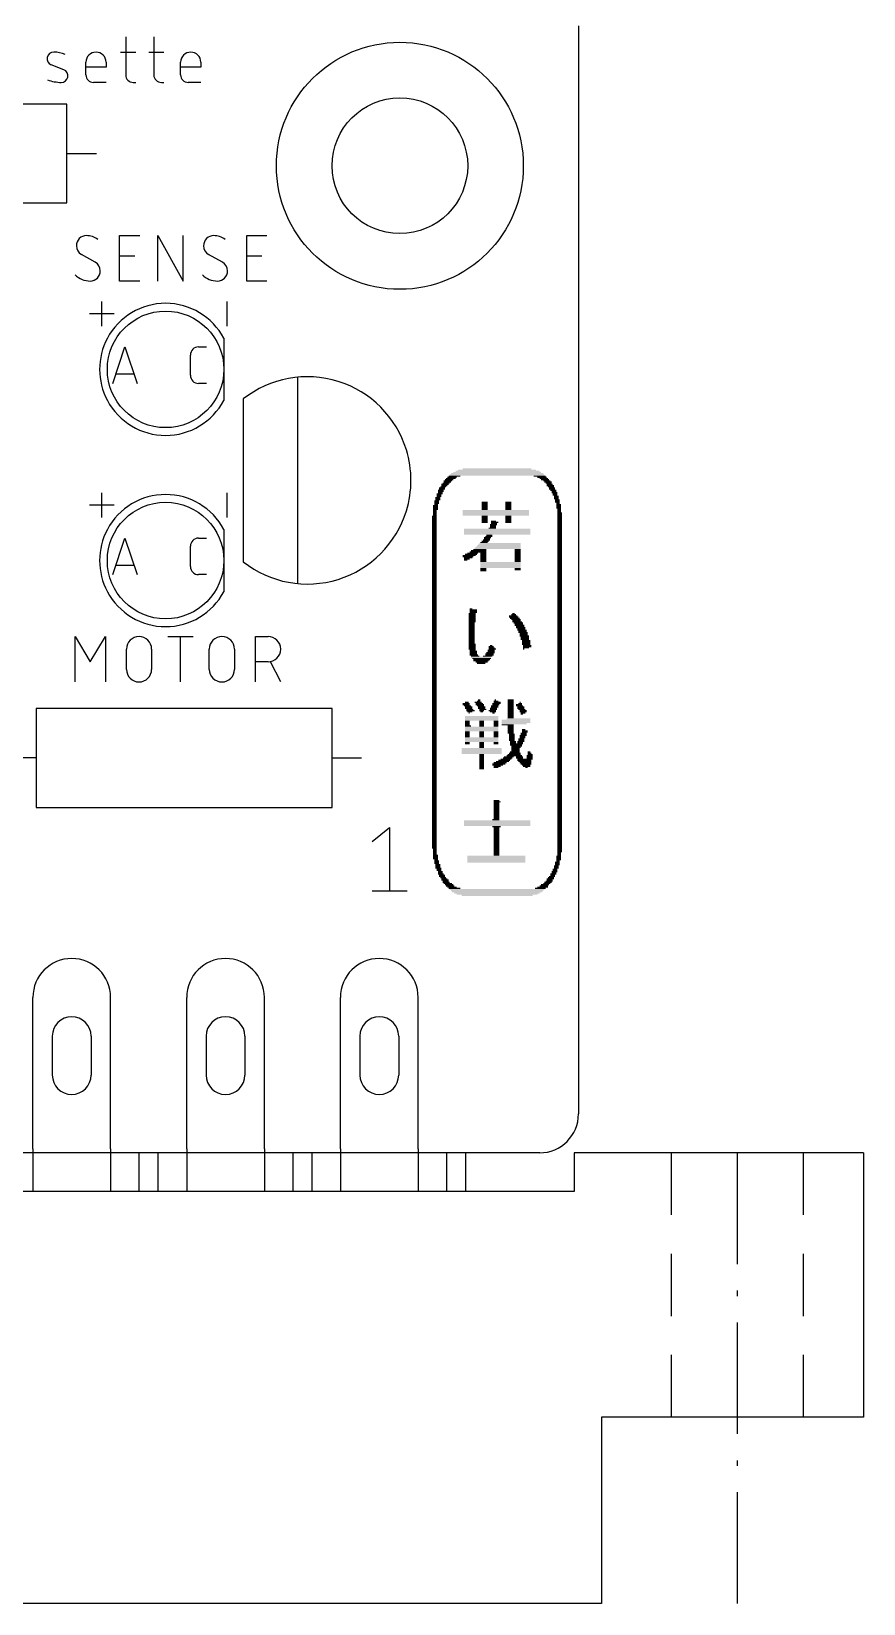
# Model space of a CAD drawing. Extents: x -7.4 to 37.3, y -11.6 to 56.4.
# Drawn here: x 15.91 to 37.34, y -11.6 to 28.86 of the extents above; entities that cross this region are included whole.
import ezdxf

# ---------------------------------------------------------------- set-up
doc = ezdxf.new("R2010")
doc.units = 0
for name, color, linetype in [('20', 30, 'CONTINUOUS'), ('21', 253, 'CONTINUOUS'), ('51', 253, 'CONTINUOUS')]:
    doc.layers.add(name, color=color, linetype=linetype)

# ---------------------------------------------------------------- blocks, each defined once
blk = doc.blocks.new('RECT')
blk.add_solid([(-0.5, -0.5), (0.5, -0.5), (-0.5, 0.5), (0.5, 0.5)])

msp = doc.modelspace()

# ---------------------------------------------------------------- linework, layer by layer
at = {"layer": '20'}
for p, q in [((30, 29), (30, 1)), ((29, 0), (1, 0))]:
    msp.add_line(p, q, dxfattribs=at)
msp.add_arc((29, 1), 1, 270, 0, dxfattribs=at)
at = {"layer": '21'}
for p, q in [((18.2099, 28.3247), (18.5994, 28.3247)), ((18.3397, 28.7142), (18.3397, 27.7405)), ((18.9338, 28.3247), (19.3233, 28.3247)), ((19.0636, 28.7142), (19.0636, 27.7405)), ((16.7473, 27.8704), (16.4228, 28.0002)), ((17.316, 27.7405), (17.316, 28.0651)), ((17.8353, 27.9353), (17.316, 27.9353)), ((17.8353, 28.0651), (17.8353, 27.9353)), ((19.7544, 27.7405), (19.7544, 28.0651)), ((20.2737, 27.9353), (19.7544, 27.9353)), ((20.2737, 28.0651), (20.2737, 27.9353)), ((17.8353, 27.5458), (17.5108, 27.5458)), ((18.5345, 27.5458), (18.5994, 27.5458)), ((19.2584, 27.5458), (19.3233, 27.5458)), ((20.2737, 27.5458), (19.9492, 27.5458)), ((16.8275, 26.9875), (9.2075, 26.9875)), ((16.8275, 24.4475), (16.8275, 26.9875)), ((16.8275, 25.7175), (17.5895, 25.7175)), ((9.2075, 24.4475), (16.8275, 24.4475)), ((18.1823, 22.4346), (18.1823, 23.6029)), ((18.1823, 23.6029), (18.7016, 23.6029)), ((19.1706, 22.4346), (19.1706, 23.6029)), ((19.1706, 23.6029), (19.8198, 22.4346)), ((19.8198, 22.4346), (19.8198, 23.6029)), ((21.4589, 22.4346), (21.4589, 23.6029)), ((21.4589, 23.6029), (21.9782, 23.6029)), ((17.5563, 22.9214), (17.1993, 23.1161)), ((18.1823, 23.0837), (18.5718, 23.0837)), ((20.8329, 22.9214), (20.4759, 23.1161)), ((21.4589, 23.0837), (21.8484, 23.0837)), ((18.7016, 22.4346), (18.1823, 22.4346)), ((21.9782, 22.4346), (21.4589, 22.4346)), ((17.7213, 21.2725), (17.7213, 21.9075)), ((20.955, 21.2725), (20.955, 21.9075)), ((18.0388, 21.59), (17.4038, 21.59)), ((22.7647, 19.9588), (22.7647, 19.5578)), ((21.3678, 19.3987), (21.3678, 15.2088)), ((22.7647, 17.5898), (22.7647, 17.0177)), ((18.0388, 16.6687), (17.4038, 16.6687)), ((17.7213, 16.3513), (17.7213, 16.9863)), ((20.955, 16.3513), (20.955, 16.9863)), ((22.7647, 15.0498), (22.7647, 14.6488)), ((17.0371, 12.1158), (17.0371, 13.2842)), ((17.0371, 13.2842), (17.4265, 12.6351)), ((17.4265, 12.6351), (17.816, 13.2842)), ((17.816, 13.2842), (17.816, 12.1158)), ((18.3593, 12.4404), (18.3593, 12.9596)), ((19.0084, 12.9596), (19.0084, 12.4404)), ((19.4261, 13.2842), (20.0752, 13.2842)), ((19.7506, 12.1158), (19.7506, 13.2842)), ((20.4929, 12.4404), (20.4929, 12.9596)), ((21.142, 12.9596), (21.142, 12.4404)), ((21.6813, 12.1158), (21.6813, 13.2842)), ((21.6813, 13.2842), (22.0059, 13.2842)), ((22.0059, 12.6351), (21.6813, 12.6351)), ((22.3304, 12.1158), (22.0708, 12.6351)), ((23.6538, 11.43), (16.0338, 11.43)), ((16.0338, 11.43), (16.0338, 8.89)), ((23.6538, 8.89), (23.6538, 11.43)), ((16.0338, 10.16), (15.2718, 10.16)), ((23.6538, 10.16), (24.4158, 10.16)), ((16.0338, 8.89), (23.6538, 8.89)), ((24.6825, 8.0081), (25.134, 8.3693)), ((25.134, 8.3693), (25.134, 6.7437)), ((24.6825, 6.7437), (25.5856, 6.7437)), ((15.95, 0.1), (15.95, -1)), ((17.95, 0.1), (17.95, -1)), ((19.18, 0), (18.68, 0)), ((18.68, 0), (18.68, -1)), ((19.18, -1), (19.18, 0)), ((19.91, 0.1), (19.91, -1)), ((21.91, 0.1), (21.91, -1)), ((23.14, 0), (22.64, 0)), ((22.64, 0), (22.64, -1)), ((23.14, -1), (23.14, 0)), ((23.87, 0.1), (23.87, -1)), ((25.87, 0.1), (25.87, -1)), ((27.1, 0), (26.6, 0)), ((26.6, 0), (26.6, -1)), ((27.1, -1), (27.1, 0)), ((32.39, 0), (29.89, 0)), ((29.89, 0), (29.89, -1)), ((34.09, 0), (32.39, 0)), ((32.39, -1.6), (32.39, 0)), ((35.79, 0), (34.09, 0)), ((34.09, -2.8667), (34.09, 0)), ((37.34, 0), (35.79, 0)), ((35.79, -1.6), (35.79, 0)), ((37.34, 0), (37.34, -6.8)), ((29.89, -1), (0.05, -1)), ((32.39, -4.2), (32.39, -2.6)), ((35.79, -4.2), (35.79, -2.6)), ((34.09, -3.6853), (34.09, -3.548)), ((34.09, -7.2333), (34.09, -4.3667)), ((32.39, -6.8), (32.39, -5.2)), ((35.79, -6.8), (35.79, -5.2)), ((32.39, -6.8), (30.59, -6.8)), ((30.59, -6.8), (30.59, -11.6)), ((35.79, -6.8), (32.39, -6.8)), ((37.34, -6.8), (35.79, -6.8)), ((34.09, -8.052), (34.09, -7.9147)), ((34.09, -11.6), (34.09, -8.7333)), ((30.59, -11.6), (-0.65, -11.6))]:
    msp.add_line(p, q, dxfattribs=at)
for radius in [3.1789, 1.7463]:
    msp.add_circle((25.4, 25.4), radius, dxfattribs=at)
for centre, radius, start, end in [((16.4853, 28.1564), 0.1683, 89.1818, 248.1989), ((16.4772, 27.5877), 0.7371, 65.7612, 89.1819), ((17.5757, 28.0651), 0.2596, 0, 180), ((20.0141, 28.0651), 0.2596, 0, 180), ((16.6982, 28.6465), 1.1008, 250.209, 269.1819), ((16.6848, 27.7141), 0.1683, 269.1818, 68.1989), ((17.5108, 27.7405), 0.1947, 180, 270), ((18.5345, 27.7405), 0.1947, 180, 270), ((19.2584, 27.7405), 0.1947, 180, 270), ((19.9492, 27.7405), 0.1947, 180, 270), ((17.3291, 23.3433), 0.2596, 89.9993, 180), ((17.3291, 23.1161), 0.4868, 53.1301, 89.9993), ((20.6057, 23.3433), 0.2596, 89.9993, 180), ((20.6057, 23.1161), 0.4868, 53.1301, 89.9993), ((17.3332, 23.3433), 0.2637, 179.9998, 239.4902), ((20.6098, 23.3433), 0.2637, 179.9998, 239.4902), ((17.4265, 22.6942), 0.2596, 270, 0), ((17.4225, 22.6942), 0.2637, 0.0001, 59.4899), ((20.7031, 22.6942), 0.2596, 270, 0), ((20.6991, 22.6942), 0.2637, 0.0001, 59.4899), ((17.4265, 22.9831), 0.5485, 224.761, 269.9999), ((20.7031, 22.9831), 0.5485, 224.761, 269.9999), ((19.3675, 20.1613), 1.7, 28.0725, 151.9275), ((19.3675, 20.1613), 1.7, 28.0725, 151.9275), ((23.0187, 17.3038), 2.667, 17.1468, 128.2458), ((19.3675, 20.1613), 1.7, 208.0725, 331.9275), ((19.3675, 20.1613), 1.7, 208.0725, 331.9275), ((19.3675, 15.24), 1.7, 28.0725, 151.9275), ((19.3675, 15.24), 1.7, 28.0725, 151.9275), ((23.0187, 17.3032), 2.667, 231.7529, 342.8529), ((19.3675, 15.24), 1.7, 208.0725, 331.9275), ((19.3675, 15.24), 1.7, 208.0725, 331.9275), ((18.6838, 12.9596), 0.3246, 0, 180), ((20.8174, 12.9596), 0.3246, 0, 180), ((22.0059, 12.9596), 0.3246, 270, 90), ((18.6838, 12.4404), 0.3246, 180, 0), ((20.8174, 12.4404), 0.3246, 180, 0)]:
    msp.add_arc(centre, radius, start, end, dxfattribs=at)
at = {"layer": '51'}
for p, q in [((18.0056, 19.7994), (18.3189, 20.7392)), ((18.3189, 20.7392), (18.6321, 19.7994)), ((20.2144, 20.7392), (20.4233, 20.7392)), ((20.8675, 20.9612), (20.8675, 19.3613)), ((20.0056, 20.0082), (20.0056, 20.5303)), ((18.5538, 20.0343), (18.0839, 20.0343)), ((20.4233, 19.7994), (20.2144, 19.7994)), ((22.7647, 19.5578), (22.7647, 17.5898)), ((22.7647, 17.0177), (22.7647, 15.0498)), ((18.0056, 14.8781), (18.3189, 15.8179)), ((18.3189, 15.8179), (18.6321, 14.8781)), ((20.2144, 15.8179), (20.4233, 15.8179)), ((20.8675, 16.04), (20.8675, 14.44)), ((20.0056, 15.0869), (20.0056, 15.6091)), ((18.5538, 15.1131), (18.0839, 15.1131)), ((20.4233, 14.8781), (20.2144, 14.8781)), ((15.95, 0.1), (15.95, 4)), ((17.95, 0.1), (17.95, 4)), ((19.91, 0.1), (19.91, 4)), ((21.91, 0.1), (21.91, 4)), ((23.87, 0.1), (23.87, 4)), ((25.87, 0.1), (25.87, 4)), ((16.45, 3), (16.45, 2)), ((17.45, 3), (17.45, 2)), ((20.41, 3), (20.41, 2)), ((21.41, 3), (21.41, 2)), ((24.37, 3), (24.37, 2)), ((25.37, 3), (25.37, 2))]:
    msp.add_line(p, q, dxfattribs=at)
for centre in [(19.3675, 20.1613), (19.3675, 15.24)]:
    msp.add_circle(centre, 1.5, dxfattribs=at)
for centre, radius, start, end in [((19.3675, 20.1613), 1.7, 151.9275, 208.0725), ((20.2144, 20.5303), 0.2088, 90.0009, 180), ((20.2144, 20.0082), 0.2088, 180, 270), ((23.0188, 17.3038), 2.667, 342.8532, 17.1468), ((19.3675, 15.24), 1.7, 151.9275, 208.0725), ((20.2144, 15.6091), 0.2088, 90.0009, 180), ((20.2144, 15.0869), 0.2088, 180, 270), ((16.95, 4), 1, 0, 180), ((20.91, 4), 1, 0, 180), ((24.87, 4), 1, 0, 180), ((16.95, 3), 0.5, 0, 180), ((20.91, 3), 0.5, 0, 180), ((24.87, 3), 0.5, 0, 180), ((16.95, 2), 0.5, 180, 0), ((20.91, 2), 0.5, 180, 0), ((24.87, 2), 0.5, 180, 0)]:
    msp.add_arc(centre, radius, start, end, dxfattribs=at)

# ---------------------------------------------------------------- block references
at = {"layer": '21', "yscale": 0.0305}
for p, xscale in [((26.744, 17.3832), 0.2438), ((26.8049, 17.4137), 0.3048), ((27.9022, 17.4442), 2.4384), ((27.9022, 17.4746), 2.3774), ((27.9022, 17.5051), 2.2555), ((27.9174, 17.5356), 2.1641), ((27.9022, 17.5661), 2.0117), ((27.9022, 17.5966), 1.7678), ((28.9995, 17.4137), 0.3048), ((29.0604, 17.3832), 0.2438), ((26.4544, 17.0479), 0.1524), ((26.4544, 17.0174), 0.1524), ((26.4392, 16.987), 0.1219), ((26.4849, 17.1089), 0.1524), ((26.4849, 17.0784), 0.1524), ((26.5154, 17.1394), 0.1524), ((26.5458, 17.1698), 0.1524), ((26.5611, 17.2003), 0.1829), ((26.5916, 17.2308), 0.1829), ((26.6373, 17.2918), 0.2134), ((26.622, 17.2613), 0.1829), ((26.6678, 17.3222), 0.2134), ((26.7135, 17.3527), 0.2438), ((29.1062, 17.3527), 0.2134), ((29.1366, 17.3222), 0.2134), ((29.1824, 17.2918), 0.1829), ((29.2128, 17.2613), 0.1829), ((29.2281, 17.2308), 0.1524), ((29.2586, 17.2003), 0.1524), ((29.2738, 17.1698), 0.1829), ((29.289, 17.1394), 0.1524), ((29.3195, 17.1089), 0.1524), ((29.3195, 17.0784), 0.1524), ((29.35, 17.0479), 0.1524), ((29.3652, 17.0174), 0.1219), ((29.3805, 16.987), 0.1524), ((26.3172, 16.6517), 0.1219), ((26.3172, 16.6212), 0.1219), ((26.3172, 16.5907), 0.1219), ((26.3477, 16.7736), 0.1219), ((26.3477, 16.7431), 0.1219), ((26.3477, 16.7126), 0.1219), ((26.3325, 16.6822), 0.0914), ((26.3782, 16.865), 0.1219), ((26.3782, 16.8346), 0.1219), ((26.3782, 16.8041), 0.1219), ((26.4239, 16.9565), 0.1524), ((26.4087, 16.926), 0.1219), ((26.4087, 16.8955), 0.1219), ((27.5822, 16.7431), 0.1524), ((27.5822, 16.7126), 0.1524), ((27.5822, 16.6822), 0.1524), ((27.5822, 16.6517), 0.1524), ((27.5822, 16.6212), 0.1524), ((27.5822, 16.5907), 0.1524), ((28.1918, 16.7431), 0.1524), ((28.1918, 16.7126), 0.1524), ((28.1918, 16.6822), 0.1524), ((28.1918, 16.6517), 0.1524), ((28.1918, 16.6212), 0.1524), ((28.1918, 16.5907), 0.1524), ((29.3957, 16.9565), 0.1219), ((29.3957, 16.926), 0.1219), ((29.4262, 16.8955), 0.1219), ((29.4262, 16.865), 0.1219), ((29.4262, 16.8346), 0.1219), ((29.4567, 16.8041), 0.1219), ((29.4567, 16.7736), 0.1219), ((29.4567, 16.7431), 0.1219), ((29.4719, 16.7126), 0.0914), ((29.4872, 16.6822), 0.1219), ((29.4872, 16.6517), 0.1219), ((29.4872, 16.6212), 0.1219), ((29.4872, 16.5907), 0.1219), ((26.2868, 16.3773), 0.1219), ((26.2868, 16.3469), 0.1219), ((26.2868, 16.3164), 0.1219), ((26.2868, 16.2859), 0.1219), ((26.2868, 16.2554), 0.1219), ((26.2868, 16.2249), 0.1219), ((26.2868, 16.1945), 0.1219), ((26.3172, 16.5602), 0.1219), ((26.302, 16.5297), 0.0914), ((26.302, 16.4993), 0.0914), ((26.302, 16.4688), 0.0914), ((26.302, 16.4383), 0.0914), ((26.302, 16.4078), 0.0914), ((27.8717, 16.5297), 1.7069), ((27.8717, 16.4993), 1.7069), ((27.8717, 16.4688), 1.7069), ((27.8717, 16.4383), 1.7069), ((27.8717, 16.4078), 1.7069), ((27.5822, 16.5602), 0.1524), ((27.5822, 16.3773), 0.1524), ((27.5822, 16.3469), 0.1524), ((27.5822, 16.3164), 0.1524), ((27.5822, 16.2859), 0.1524), ((27.5822, 16.2554), 0.1524), ((27.5822, 16.2249), 0.1524), ((27.8412, 16.2249), 0.1829), ((27.826, 16.1945), 0.1524), ((27.8108, 16.2554), 0.1219), ((28.1918, 16.5602), 0.1524), ((28.1918, 16.3773), 0.1524), ((28.1918, 16.3469), 0.1524), ((28.1918, 16.3164), 0.1524), ((28.1918, 16.2859), 0.1524), ((28.1918, 16.2554), 0.1524), ((28.1918, 16.2249), 0.1524), ((29.5024, 16.5602), 0.0914), ((29.5024, 16.5297), 0.0914), ((29.5024, 16.4993), 0.0914), ((29.5176, 16.4688), 0.1219), ((29.5176, 16.4383), 0.1219), ((29.5176, 16.4078), 0.1219), ((29.5176, 16.3773), 0.1219), ((29.5176, 16.3469), 0.1219), ((29.5176, 16.3164), 0.1219), ((29.5176, 16.2859), 0.1219), ((29.5176, 16.2554), 0.1219), ((29.5176, 16.2249), 0.1219), ((29.5176, 16.1945), 0.1219), ((26.2868, 16.164), 0.1219), ((26.2868, 16.1335), 0.1219), ((26.2868, 16.103), 0.1219), ((26.2868, 16.0725), 0.1219), ((26.2868, 16.0421), 0.1219), ((26.2868, 16.0116), 0.1219), ((26.2868, 15.9811), 0.1219), ((26.2868, 15.9506), 0.1219), ((26.2868, 15.9202), 0.1219), ((26.2868, 15.8897), 0.1219), ((26.2868, 15.8592), 0.1219), ((26.2868, 15.8287), 0.1219), ((26.2868, 15.7982), 0.1219), ((26.2868, 15.7678), 0.1219), ((27.9022, 16.0421), 1.7069), ((27.9022, 16.0116), 1.7069), ((27.9022, 15.9811), 1.7069), ((27.9022, 15.9506), 1.7069), ((27.9022, 15.9202), 1.7069), ((27.6279, 15.7678), 0.1829), ((27.6431, 15.7982), 0.1524), ((27.6584, 15.8287), 0.1829), ((27.6888, 15.8592), 0.1829), ((27.7041, 15.8897), 0.1524), ((27.7803, 16.0725), 0.1829), ((27.7955, 16.1335), 0.1524), ((27.7955, 16.103), 0.1524), ((27.8108, 16.164), 0.1829), ((29.5176, 16.164), 0.1219), ((29.5176, 16.1335), 0.1219), ((29.5176, 16.103), 0.1219), ((29.5176, 16.0725), 0.1219), ((29.5176, 16.0421), 0.1219), ((29.5176, 16.0116), 0.1219), ((29.5176, 15.9811), 0.1219), ((29.5176, 15.9506), 0.1219), ((29.5176, 15.9202), 0.1219), ((29.5176, 15.8897), 0.1219), ((29.5176, 15.8592), 0.1219), ((29.5176, 15.8287), 0.1219), ((29.5176, 15.7982), 0.1219), ((29.5176, 15.7678), 0.1219), ((26.2868, 15.7373), 0.1219), ((26.2868, 15.7068), 0.1219), ((26.2868, 15.6763), 0.1219), ((26.2868, 15.6458), 0.1219), ((26.2868, 15.6154), 0.1219), ((26.2868, 15.5849), 0.1219), ((26.2868, 15.5544), 0.1219), ((26.2868, 15.5239), 0.1219), ((26.2868, 15.4934), 0.1219), ((26.2868, 15.463), 0.1219), ((26.2868, 15.4325), 0.1219), ((26.2868, 15.402), 0.1219), ((26.2868, 15.3715), 0.1219), ((27.1859, 15.3715), 0.3353), ((27.2316, 15.402), 0.3048), ((27.2774, 15.4325), 0.2743), ((27.4145, 15.463), 0.4267), ((27.4298, 15.4934), 0.3962), ((27.4602, 15.5239), 0.3353), ((27.9174, 15.5544), 1.1887), ((27.9327, 15.5849), 1.1582), ((27.9479, 15.6154), 1.1278), ((27.9632, 15.6458), 1.0973), ((27.9784, 15.6763), 1.0668), ((27.5669, 15.7068), 0.1829), ((27.5517, 15.4325), 0.1524), ((27.5517, 15.402), 0.1524), ((27.5517, 15.3715), 0.1524), ((27.5974, 15.7373), 0.1829), ((28.4356, 15.5239), 0.1524), ((28.4356, 15.4934), 0.1524), ((28.4356, 15.463), 0.1524), ((28.4356, 15.4325), 0.1524), ((28.4356, 15.402), 0.1524), ((28.4356, 15.3715), 0.1524), ((29.5176, 15.7373), 0.1219), ((29.5176, 15.7068), 0.1219), ((29.5176, 15.6763), 0.1219), ((29.5176, 15.6458), 0.1219), ((29.5176, 15.6154), 0.1219), ((29.5176, 15.5849), 0.1219), ((29.5176, 15.5544), 0.1219), ((29.5176, 15.5239), 0.1219), ((29.5176, 15.4934), 0.1219), ((29.5176, 15.463), 0.1219), ((29.5176, 15.4325), 0.1219), ((29.5176, 15.402), 0.1219), ((29.5176, 15.3715), 0.1219), ((26.2868, 15.341), 0.1219), ((26.2868, 15.3106), 0.1219), ((26.2868, 15.2801), 0.1219), ((26.2868, 15.2496), 0.1219), ((26.2868, 15.2191), 0.1219), ((26.2868, 15.1886), 0.1219), ((26.2868, 15.1582), 0.1219), ((26.2868, 15.1277), 0.1219), ((26.2868, 15.0972), 0.1219), ((26.2868, 15.0667), 0.1219), ((26.2868, 15.0362), 0.1219), ((26.2868, 15.0058), 0.1219), ((26.2868, 14.9753), 0.1219), ((27.1554, 15.341), 0.2743), ((27.1554, 15.3106), 0.2134), ((27.125, 15.2801), 0.1524), ((27.0945, 15.2496), 0.0914), ((27.5517, 15.341), 0.1524), ((27.5517, 15.3106), 0.1524), ((27.5517, 15.2801), 0.1524), ((27.5517, 15.2496), 0.1524), ((27.5517, 15.2191), 0.1524), ((27.9936, 15.1886), 1.0363), ((27.9936, 15.1582), 1.0363), ((27.9936, 15.1277), 1.0363), ((27.9936, 15.0972), 1.0363), ((27.9936, 15.0667), 1.0363), ((27.5517, 15.0362), 0.1524), ((27.5517, 15.0058), 0.1524), ((27.5517, 14.9753), 0.1524), ((28.4356, 15.341), 0.1524), ((28.4356, 15.3106), 0.1524), ((28.4356, 15.2801), 0.1524), ((28.4356, 15.2496), 0.1524), ((28.4356, 15.2191), 0.1524), ((28.4356, 15.0362), 0.1524), ((28.4356, 15.0058), 0.1524), ((29.5176, 15.341), 0.1219), ((29.5176, 15.3106), 0.1219), ((29.5176, 15.2801), 0.1219), ((29.5176, 15.2496), 0.1219), ((29.5176, 15.2191), 0.1219), ((29.5176, 15.1886), 0.1219), ((29.5176, 15.1582), 0.1219), ((29.5176, 15.1277), 0.1219), ((29.5176, 15.0972), 0.1219), ((29.5176, 15.0667), 0.1219), ((29.5176, 15.0362), 0.1219), ((29.5176, 15.0058), 0.1219), ((29.5176, 14.9753), 0.1219), ((26.2868, 14.9448), 0.1219), ((26.2868, 14.9143), 0.1219), ((26.2868, 14.8838), 0.1219), ((26.2868, 14.8534), 0.1219), ((26.2868, 14.8229), 0.1219), ((26.2868, 14.7924), 0.1219), ((26.2868, 14.7619), 0.1219), ((26.2868, 14.7314), 0.1219), ((26.2868, 14.701), 0.1219), ((26.2868, 14.6705), 0.1219), ((26.2868, 14.64), 0.1219), ((26.2868, 14.6095), 0.1219), ((26.2868, 14.579), 0.1219), ((29.5176, 14.9448), 0.1219), ((29.5176, 14.9143), 0.1219), ((29.5176, 14.8838), 0.1219), ((29.5176, 14.8534), 0.1219), ((29.5176, 14.8229), 0.1219), ((29.5176, 14.7924), 0.1219), ((29.5176, 14.7619), 0.1219), ((29.5176, 14.7314), 0.1219), ((29.5176, 14.701), 0.1219), ((29.5176, 14.6705), 0.1219), ((29.5176, 14.64), 0.1219), ((29.5176, 14.6095), 0.1219), ((29.5176, 14.579), 0.1219), ((26.2868, 14.5486), 0.1219), ((26.2868, 14.5181), 0.1219), ((26.2868, 14.4876), 0.1219), ((26.2868, 14.4571), 0.1219), ((26.2868, 14.4266), 0.1219), ((26.2868, 14.3962), 0.1219), ((26.2868, 14.3657), 0.1219), ((26.2868, 14.3352), 0.1219), ((26.2868, 14.3047), 0.1219), ((26.2868, 14.2742), 0.1219), ((26.2868, 14.2438), 0.1219), ((26.2868, 14.2133), 0.1219), ((26.2868, 14.1828), 0.1219), ((26.2868, 14.1523), 0.1219), ((29.5176, 14.5486), 0.1219), ((29.5176, 14.5181), 0.1219), ((29.5176, 14.4876), 0.1219), ((29.5176, 14.4571), 0.1219), ((29.5176, 14.4266), 0.1219), ((29.5176, 14.3962), 0.1219), ((29.5176, 14.3657), 0.1219), ((29.5176, 14.3352), 0.1219), ((29.5176, 14.3047), 0.1219), ((29.5176, 14.2742), 0.1219), ((29.5176, 14.2438), 0.1219), ((29.5176, 14.2133), 0.1219), ((29.5176, 14.1828), 0.1219), ((29.5176, 14.1523), 0.1219), ((26.2868, 14.1218), 0.1219), ((26.2868, 14.0914), 0.1219), ((26.2868, 14.0609), 0.1219), ((26.2868, 14.0304), 0.1219), ((26.2868, 13.9999), 0.1219), ((26.2868, 13.9694), 0.1219), ((26.2868, 13.939), 0.1219), ((26.2868, 13.9085), 0.1219), ((26.2868, 13.878), 0.1219), ((26.2868, 13.8475), 0.1219), ((26.2868, 13.817), 0.1219), ((26.2868, 13.7866), 0.1219), ((26.2868, 13.7561), 0.1219), ((27.2621, 13.878), 0.1829), ((27.2621, 13.8475), 0.1829), ((27.2621, 13.817), 0.1829), ((27.2621, 13.7866), 0.1829), ((27.2621, 13.7561), 0.1829), ((27.2316, 13.9999), 0.061), ((27.2926, 13.9694), 0.1829), ((27.2926, 13.939), 0.1829), ((27.2926, 13.9085), 0.1829), ((28.3137, 13.817), 0.2134), ((28.3289, 13.7866), 0.2438), ((28.3594, 13.7561), 0.2438), ((28.3289, 13.8475), 0.1219), ((28.3289, 13.878), 0.061), ((29.5176, 14.1218), 0.1219), ((29.5176, 14.0914), 0.1219), ((29.5176, 14.0609), 0.1219), ((29.5176, 14.0304), 0.1219), ((29.5176, 13.9999), 0.1219), ((29.5176, 13.9694), 0.1219), ((29.5176, 13.939), 0.1219), ((29.5176, 13.9085), 0.1219), ((29.5176, 13.878), 0.1219), ((29.5176, 13.8475), 0.1219), ((29.5176, 13.817), 0.1219), ((29.5176, 13.7866), 0.1219), ((29.5176, 13.7561), 0.1219), ((26.2868, 13.7256), 0.1219), ((26.2868, 13.6951), 0.1219), ((26.2868, 13.6646), 0.1219), ((26.2868, 13.6341), 0.1219), ((26.2868, 13.6037), 0.1219), ((26.2868, 13.5732), 0.1219), ((26.2868, 13.5427), 0.1219), ((26.2868, 13.5122), 0.1219), ((26.2868, 13.4817), 0.1219), ((26.2868, 13.4513), 0.1219), ((26.2868, 13.4208), 0.1219), ((26.2868, 13.3903), 0.1219), ((26.2868, 13.3598), 0.1219), ((27.2621, 13.7256), 0.1829), ((27.2621, 13.6951), 0.1829), ((27.2621, 13.6646), 0.1829), ((27.2469, 13.6341), 0.1524), ((27.2469, 13.6037), 0.1524), ((27.2469, 13.5732), 0.1524), ((27.2469, 13.5427), 0.1524), ((27.2469, 13.5122), 0.1524), ((27.2469, 13.4817), 0.1524), ((27.2469, 13.4513), 0.1524), ((27.2469, 13.4208), 0.1524), ((27.2469, 13.3903), 0.1524), ((27.2469, 13.3598), 0.1524), ((28.3899, 13.7256), 0.2438), ((28.4051, 13.6951), 0.2134), ((28.4204, 13.6646), 0.2438), ((28.4508, 13.6341), 0.2438), ((28.4661, 13.6037), 0.2134), ((28.4813, 13.5732), 0.2438), ((28.4966, 13.5427), 0.2134), ((28.5118, 13.5122), 0.2438), ((28.527, 13.4817), 0.2134), ((28.5423, 13.4513), 0.2438), ((28.5575, 13.4208), 0.2134), ((28.5728, 13.3903), 0.2438), ((28.588, 13.3598), 0.2134), ((29.5176, 13.7256), 0.1219), ((29.5176, 13.6951), 0.1219), ((29.5176, 13.6646), 0.1219), ((29.5176, 13.6341), 0.1219), ((29.5176, 13.6037), 0.1219), ((29.5176, 13.5732), 0.1219), ((29.5176, 13.5427), 0.1219), ((29.5176, 13.5122), 0.1219), ((29.5176, 13.4817), 0.1219), ((29.5176, 13.4513), 0.1219), ((29.5176, 13.4208), 0.1219), ((29.5176, 13.3903), 0.1219), ((29.5176, 13.3598), 0.1219), ((26.2868, 13.3293), 0.1219), ((26.2868, 13.2989), 0.1219), ((26.2868, 13.2684), 0.1219), ((26.2868, 13.2379), 0.1219), ((26.2868, 13.2074), 0.1219), ((26.2868, 13.177), 0.1219), ((26.2868, 13.1465), 0.1219), ((26.2868, 13.116), 0.1219), ((26.2868, 13.0855), 0.1219), ((26.2868, 13.055), 0.1219), ((26.2868, 13.0246), 0.1219), ((26.2868, 12.9941), 0.1219), ((26.2868, 12.9636), 0.1219), ((26.2868, 12.9331), 0.1219), ((27.2469, 13.3293), 0.1524), ((27.2469, 13.2989), 0.1524), ((27.2469, 13.2684), 0.1524), ((27.2469, 13.2379), 0.1524), ((27.2469, 13.2074), 0.1524), ((27.2469, 13.177), 0.1524), ((27.2469, 13.1465), 0.1524), ((27.2469, 13.116), 0.1524), ((27.2621, 13.0855), 0.1829), ((27.2621, 13.055), 0.1829), ((27.2621, 13.0246), 0.1829), ((27.2621, 12.9941), 0.1829), ((27.2621, 12.9636), 0.1829), ((27.2774, 12.9331), 0.1524), ((27.7498, 12.9331), 0.1829), ((27.765, 12.9941), 0.1524), ((27.7498, 13.0246), 0.1219), ((27.7803, 12.9636), 0.1829), ((27.7498, 13.055), 0.061), ((28.588, 13.3293), 0.2134), ((28.6032, 13.2989), 0.2438), ((28.6185, 13.2684), 0.2134), ((28.6185, 13.2379), 0.2134), ((28.6185, 13.2074), 0.2134), ((28.649, 13.177), 0.2134), ((28.649, 13.1465), 0.2134), ((28.649, 13.116), 0.2134), ((28.649, 13.0855), 0.2134), ((28.6794, 13.055), 0.2134), ((28.6794, 13.0246), 0.2134), ((28.588, 12.9636), 0.0305), ((28.649, 12.9941), 0.1524), ((29.5176, 13.3293), 0.1219), ((29.5176, 13.2989), 0.1219), ((29.5176, 13.2684), 0.1219), ((29.5176, 13.2379), 0.1219), ((29.5176, 13.2074), 0.1219), ((29.5176, 13.177), 0.1219), ((29.5176, 13.1465), 0.1219), ((29.5176, 13.116), 0.1219), ((29.5176, 13.0855), 0.1219), ((29.5176, 13.055), 0.1219), ((29.5176, 13.0246), 0.1219), ((29.5176, 12.9941), 0.1219), ((29.5176, 12.9636), 0.1219), ((29.5176, 12.9331), 0.1219), ((26.2868, 12.9026), 0.1219), ((26.2868, 12.8722), 0.1219), ((26.2868, 12.8417), 0.1219), ((26.2868, 12.8112), 0.1219), ((26.2868, 12.7807), 0.1219), ((26.2868, 12.7502), 0.1219), ((26.2868, 12.7198), 0.1219), ((26.2868, 12.6893), 0.1219), ((26.2868, 12.6588), 0.1219), ((26.2868, 12.6283), 0.1219), ((26.2868, 12.5978), 0.1219), ((26.2868, 12.5674), 0.1219), ((26.2868, 12.5369), 0.1219), ((27.3078, 12.8112), 0.2134), ((27.2926, 12.9026), 0.1829), ((27.2926, 12.8722), 0.1829), ((27.2926, 12.8417), 0.1829), ((27.3383, 12.7807), 0.2134), ((27.4907, 12.7502), 0.5182), ((27.506, 12.7198), 0.4877), ((27.4907, 12.6588), 0.3962), ((27.506, 12.6893), 0.4267), ((27.506, 12.6283), 0.3048), ((27.4907, 12.5978), 0.2134), ((27.6584, 12.7807), 0.2438), ((27.7041, 12.8417), 0.2134), ((27.7041, 12.8112), 0.2134), ((27.7346, 12.8722), 0.2134), ((27.7498, 12.9026), 0.1829), ((29.5176, 12.9026), 0.1219), ((29.5176, 12.8722), 0.1219), ((29.5176, 12.8417), 0.1219), ((29.5176, 12.8112), 0.1219), ((29.5176, 12.7807), 0.1219), ((29.5176, 12.7502), 0.1219), ((29.5176, 12.7198), 0.1219), ((29.5176, 12.6893), 0.1219), ((29.5176, 12.6588), 0.1219), ((29.5176, 12.6283), 0.1219), ((29.5176, 12.5978), 0.1219), ((29.5176, 12.5674), 0.1219), ((29.5176, 12.5369), 0.1219), ((26.2868, 12.5064), 0.1219), ((26.2868, 12.4759), 0.1219), ((26.2868, 12.4454), 0.1219), ((26.2868, 12.415), 0.1219), ((26.2868, 12.3845), 0.1219), ((26.2868, 12.354), 0.1219), ((26.2868, 12.3235), 0.1219), ((26.2868, 12.293), 0.1219), ((26.2868, 12.2626), 0.1219), ((26.2868, 12.2321), 0.1219), ((26.2868, 12.2016), 0.1219), ((26.2868, 12.1711), 0.1219), ((26.2868, 12.1406), 0.1219), ((29.5176, 12.5064), 0.1219), ((29.5176, 12.4759), 0.1219), ((29.5176, 12.4454), 0.1219), ((29.5176, 12.415), 0.1219), ((29.5176, 12.3845), 0.1219), ((29.5176, 12.354), 0.1219), ((29.5176, 12.3235), 0.1219), ((29.5176, 12.293), 0.1219), ((29.5176, 12.2626), 0.1219), ((29.5176, 12.2321), 0.1219), ((29.5176, 12.2016), 0.1219), ((29.5176, 12.1711), 0.1219), ((29.5176, 12.1406), 0.1219), ((26.2868, 12.1102), 0.1219), ((26.2868, 12.0797), 0.1219), ((26.2868, 12.0492), 0.1219), ((26.2868, 12.0187), 0.1219), ((26.2868, 11.9882), 0.1219), ((26.2868, 11.9578), 0.1219), ((26.2868, 11.9273), 0.1219), ((26.2868, 11.8968), 0.1219), ((26.2868, 11.8663), 0.1219), ((26.2868, 11.8358), 0.1219), ((26.2868, 11.8054), 0.1219), ((26.2868, 11.7749), 0.1219), ((26.2868, 11.7444), 0.1219), ((29.5176, 12.1102), 0.1219), ((29.5176, 12.0797), 0.1219), ((29.5176, 12.0492), 0.1219), ((29.5176, 12.0187), 0.1219), ((29.5176, 11.9882), 0.1219), ((29.5176, 11.9578), 0.1219), ((29.5176, 11.9273), 0.1219), ((29.5176, 11.8968), 0.1219), ((29.5176, 11.8663), 0.1219), ((29.5176, 11.8358), 0.1219), ((29.5176, 11.8054), 0.1219), ((29.5176, 11.7749), 0.1219), ((29.5176, 11.7444), 0.1219), ((26.2868, 11.7139), 0.1219), ((26.2868, 11.6834), 0.1219), ((26.2868, 11.653), 0.1219), ((26.2868, 11.6225), 0.1219), ((26.2868, 11.592), 0.1219), ((26.2868, 11.5615), 0.1219), ((26.2868, 11.531), 0.1219), ((26.2868, 11.5006), 0.1219), ((26.2868, 11.4701), 0.1219), ((26.2868, 11.4396), 0.1219), ((26.2868, 11.4091), 0.1219), ((26.2868, 11.3786), 0.1219), ((26.2868, 11.3482), 0.1219), ((26.2868, 11.3177), 0.1219), ((27.1097, 11.5615), 0.1829), ((27.1097, 11.531), 0.1829), ((27.1402, 11.5006), 0.1829), ((27.125, 11.592), 0.0914), ((27.1707, 11.4701), 0.1829), ((27.1707, 11.4396), 0.1829), ((27.2164, 11.3786), 0.2134), ((27.2012, 11.4091), 0.1829), ((27.2012, 11.3482), 0.1219), ((27.1859, 11.3177), 0.0305), ((27.4145, 11.592), 0.1829), ((27.4602, 11.531), 0.2134), ((27.445, 11.5615), 0.1829), ((27.4298, 11.6225), 0.0914), ((27.4755, 11.5006), 0.1829), ((27.445, 11.653), 0.061), ((27.506, 11.4701), 0.1829), ((27.506, 11.4396), 0.1829), ((27.5364, 11.4091), 0.1829), ((27.506, 11.3786), 0.1219), ((27.506, 11.3482), 0.061), ((27.7803, 11.3786), 0.1829), ((27.7955, 11.3482), 0.1524), ((27.8108, 11.4396), 0.1829), ((27.8108, 11.4091), 0.1829), ((27.8412, 11.5006), 0.1829), ((27.8412, 11.4701), 0.1829), ((27.887, 11.5615), 0.2134), ((27.8717, 11.531), 0.1829), ((27.8108, 11.3177), 0.061), ((27.8717, 11.6225), 0.1219), ((27.9022, 11.592), 0.1829), ((27.8565, 11.653), 0.0305), ((28.2527, 11.653), 0.1524), ((28.2527, 11.6225), 0.1524), ((28.2527, 11.592), 0.1524), ((28.2527, 11.5615), 0.1524), ((28.2527, 11.531), 0.1524), ((28.2527, 11.5006), 0.1524), ((28.2527, 11.4701), 0.1524), ((28.2527, 11.4396), 0.1524), ((28.2527, 11.4091), 0.1524), ((28.2527, 11.3786), 0.1524), ((28.2527, 11.3482), 0.1524), ((28.2527, 11.3177), 0.1524), ((28.4661, 11.531), 0.1524), ((28.4813, 11.5006), 0.1829), ((28.5118, 11.4701), 0.1829), ((28.5118, 11.4396), 0.1829), ((28.4966, 11.5615), 0.0914), ((28.5423, 11.4091), 0.1829), ((28.4966, 11.592), 0.0305), ((28.5728, 11.3786), 0.1829), ((28.5728, 11.3482), 0.1829), ((28.5728, 11.3177), 0.1219), ((29.5176, 11.7139), 0.1219), ((29.5176, 11.6834), 0.1219), ((29.5176, 11.653), 0.1219), ((29.5176, 11.6225), 0.1219), ((29.5176, 11.592), 0.1219), ((29.5176, 11.5615), 0.1219), ((29.5176, 11.531), 0.1219), ((29.5176, 11.5006), 0.1219), ((29.5176, 11.4701), 0.1219), ((29.5176, 11.4396), 0.1219), ((29.5176, 11.4091), 0.1219), ((29.5176, 11.3786), 0.1219), ((29.5176, 11.3482), 0.1219), ((29.5176, 11.3177), 0.1219), ((26.2868, 11.2872), 0.1219), ((26.2868, 11.2567), 0.1219), ((26.2868, 11.2262), 0.1219), ((26.2868, 11.1958), 0.1219), ((26.2868, 11.1653), 0.1219), ((26.2868, 11.1348), 0.1219), ((26.2868, 11.1043), 0.1219), ((26.2868, 11.0738), 0.1219), ((26.2868, 11.0434), 0.1219), ((26.2868, 11.0129), 0.1219), ((26.2868, 10.9824), 0.1219), ((26.2868, 10.9519), 0.1219), ((26.2868, 10.9214), 0.1219), ((27.1554, 10.9824), 0.1524), ((27.506, 11.2262), 0.8534), ((27.506, 11.1958), 0.8534), ((27.506, 11.1653), 0.8534), ((27.506, 11.1348), 0.8534), ((27.1402, 11.1043), 0.1219), ((27.1402, 11.0738), 0.1219), ((27.1402, 11.0434), 0.1219), ((27.1402, 11.0129), 0.1219), ((27.506, 10.9519), 0.8534), ((27.506, 10.9214), 0.8534), ((27.506, 11.1043), 0.1219), ((27.506, 11.0738), 0.1219), ((27.506, 11.0434), 0.1219), ((27.506, 11.0129), 0.1219), ((27.506, 10.9824), 0.1219), ((27.8717, 11.1043), 0.1219), ((27.8717, 11.0738), 0.1219), ((27.8717, 11.0434), 0.1219), ((27.8717, 11.0129), 0.1219), ((27.8717, 10.9824), 0.1219), ((28.1765, 11.0129), 0.3048), ((28.3899, 11.1348), 0.7315), ((28.3899, 11.1043), 0.7315), ((28.3899, 11.0738), 0.7315), ((28.3442, 11.0434), 0.6401), ((28.4508, 11.1653), 0.6096), ((28.2527, 11.2872), 0.1524), ((28.2527, 11.2567), 0.1524), ((28.2527, 11.2262), 0.1524), ((28.2527, 11.1958), 0.1524), ((28.2527, 10.9824), 0.1524), ((28.2527, 10.9519), 0.1524), ((28.2527, 10.9214), 0.1524), ((28.5423, 11.2872), 0.061), ((29.5176, 11.2872), 0.1219), ((29.5176, 11.2567), 0.1219), ((29.5176, 11.2262), 0.1219), ((29.5176, 11.1958), 0.1219), ((29.5176, 11.1653), 0.1219), ((29.5176, 11.1348), 0.1219), ((29.5176, 11.1043), 0.1219), ((29.5176, 11.0738), 0.1219), ((29.5176, 11.0434), 0.1219), ((29.5176, 11.0129), 0.1219), ((29.5176, 10.9824), 0.1219), ((29.5176, 10.9519), 0.1219), ((29.5176, 10.9214), 0.1219), ((26.2868, 10.891), 0.1219), ((26.2868, 10.8605), 0.1219), ((26.2868, 10.83), 0.1219), ((26.2868, 10.7995), 0.1219), ((26.2868, 10.769), 0.1219), ((26.2868, 10.7386), 0.1219), ((26.2868, 10.7081), 0.1219), ((26.2868, 10.6776), 0.1219), ((26.2868, 10.6471), 0.1219), ((26.2868, 10.6166), 0.1219), ((26.2868, 10.5861), 0.1219), ((26.2868, 10.5557), 0.1219), ((26.2868, 10.5252), 0.1219), ((27.506, 10.891), 0.8534), ((27.506, 10.8605), 0.8534), ((27.1402, 10.83), 0.1219), ((27.1402, 10.7995), 0.1219), ((27.1402, 10.769), 0.1219), ((27.1402, 10.7386), 0.1219), ((27.1402, 10.7081), 0.1219), ((27.506, 10.6776), 0.8534), ((27.506, 10.6471), 0.8534), ((27.506, 10.6166), 0.8534), ((27.506, 10.5861), 0.8534), ((27.1402, 10.5557), 0.1219), ((27.1402, 10.5252), 0.1219), ((27.506, 10.83), 0.1219), ((27.506, 10.7995), 0.1219), ((27.506, 10.769), 0.1219), ((27.506, 10.7386), 0.1219), ((27.506, 10.7081), 0.1219), ((27.506, 10.5557), 0.1219), ((27.506, 10.5252), 0.1219), ((27.8717, 10.83), 0.1219), ((27.8717, 10.7995), 0.1219), ((27.8717, 10.769), 0.1219), ((27.8717, 10.7386), 0.1219), ((27.8717, 10.7081), 0.1219), ((27.8717, 10.5557), 0.1219), ((27.8717, 10.5252), 0.1219), ((28.2527, 10.891), 0.1524), ((28.2527, 10.8605), 0.1524), ((28.2527, 10.83), 0.1524), ((28.2527, 10.7995), 0.1524), ((28.2832, 10.769), 0.1524), ((28.2832, 10.7386), 0.1524), ((28.2832, 10.7081), 0.1524), ((28.2832, 10.6776), 0.1524), ((28.2832, 10.6471), 0.1524), ((28.2832, 10.6166), 0.1524), ((28.3137, 10.5861), 0.1524), ((28.3137, 10.5557), 0.1524), ((28.4051, 10.5252), 0.3353), ((28.5118, 10.5861), 0.1829), ((28.4966, 10.5557), 0.1524), ((28.527, 10.6471), 0.1524), ((28.527, 10.6166), 0.1524), ((28.5575, 10.7081), 0.1524), ((28.5575, 10.6776), 0.1524), ((28.5728, 10.7386), 0.1829), ((28.588, 10.7995), 0.1524), ((28.588, 10.769), 0.1524), ((28.588, 10.891), 0.0914), ((28.6185, 10.8605), 0.1524), ((28.6185, 10.83), 0.1524), ((29.5176, 10.891), 0.1219), ((29.5176, 10.8605), 0.1219), ((29.5176, 10.83), 0.1219), ((29.5176, 10.7995), 0.1219), ((29.5176, 10.769), 0.1219), ((29.5176, 10.7386), 0.1219), ((29.5176, 10.7081), 0.1219), ((29.5176, 10.6776), 0.1219), ((29.5176, 10.6471), 0.1219), ((29.5176, 10.6166), 0.1219), ((29.5176, 10.5861), 0.1219), ((29.5176, 10.5557), 0.1219), ((29.5176, 10.5252), 0.1219), ((26.2868, 10.4947), 0.1219), ((26.2868, 10.4642), 0.1219), ((26.2868, 10.4337), 0.1219), ((26.2868, 10.4033), 0.1219), ((26.2868, 10.3728), 0.1219), ((26.2868, 10.3423), 0.1219), ((26.2868, 10.3118), 0.1219), ((26.2868, 10.2813), 0.1219), ((26.2868, 10.2509), 0.1219), ((26.2868, 10.2204), 0.1219), ((26.2868, 10.1899), 0.1219), ((26.2868, 10.1594), 0.1219), ((26.2868, 10.1289), 0.1219), ((27.506, 10.4033), 1.0363), ((27.506, 10.3728), 1.0363), ((27.506, 10.3423), 1.0363), ((27.506, 10.3118), 1.0363), ((27.506, 10.2813), 1.0363), ((27.506, 10.4947), 0.1219), ((27.506, 10.4642), 0.1219), ((27.506, 10.4337), 0.1219), ((27.506, 10.2509), 0.1219), ((27.506, 10.2204), 0.1219), ((27.506, 10.1899), 0.1219), ((27.506, 10.1594), 0.1219), ((27.506, 10.1289), 0.1219), ((28.1308, 10.1289), 0.2743), ((28.1765, 10.1594), 0.2438), ((28.207, 10.1899), 0.2438), ((28.3442, 10.2204), 0.3962), ((28.3442, 10.2509), 0.3353), ((28.3594, 10.2813), 0.3048), ((28.3899, 10.4947), 0.3048), ((28.3594, 10.3118), 0.2438), ((28.3746, 10.4033), 0.2134), ((28.3746, 10.3728), 0.2134), ((28.3746, 10.3423), 0.2134), ((28.4051, 10.4642), 0.2743), ((28.3899, 10.4337), 0.2438), ((28.4813, 10.1899), 0.1829), ((28.4813, 10.1594), 0.1829), ((28.6185, 10.1289), 0.3962), ((28.7404, 10.2204), 0.1524), ((28.7404, 10.1899), 0.1524), ((28.7404, 10.1594), 0.1524), ((28.7252, 10.3118), 0.061), ((28.7404, 10.2813), 0.0914), ((28.7556, 10.2509), 0.1219), ((29.5176, 10.4947), 0.1219), ((29.5176, 10.4642), 0.1219), ((29.5176, 10.4337), 0.1219), ((29.5176, 10.4033), 0.1219), ((29.5176, 10.3728), 0.1219), ((29.5176, 10.3423), 0.1219), ((29.5176, 10.3118), 0.1219), ((29.5176, 10.2813), 0.1219), ((29.5176, 10.2509), 0.1219), ((29.5176, 10.2204), 0.1219), ((29.5176, 10.1899), 0.1219), ((29.5176, 10.1594), 0.1219), ((29.5176, 10.1289), 0.1219), ((26.2868, 10.0985), 0.1219), ((26.2868, 10.068), 0.1219), ((26.2868, 10.0375), 0.1219), ((26.2868, 10.007), 0.1219), ((26.2868, 9.9766), 0.1219), ((26.2868, 9.9461), 0.1219), ((26.2868, 9.9156), 0.1219), ((26.2868, 9.8851), 0.1219), ((26.2868, 9.8546), 0.1219), ((26.2868, 9.8242), 0.1219), ((26.2868, 9.7937), 0.1219), ((26.2868, 9.7632), 0.1219), ((26.2868, 9.7327), 0.1219), ((26.2868, 9.7022), 0.1219), ((27.506, 10.0985), 0.1219), ((27.506, 10.068), 0.1219), ((27.506, 10.0375), 0.1219), ((27.506, 10.007), 0.1219), ((27.506, 9.9766), 0.1219), ((27.506, 9.9461), 0.1219), ((27.506, 9.9156), 0.1219), ((27.506, 9.8851), 0.1219), ((27.9479, 10.007), 0.3353), ((27.9174, 9.9766), 0.2743), ((27.9784, 10.0375), 0.3353), ((27.9022, 9.9461), 0.1829), ((27.8717, 9.9156), 0.1219), ((28.0394, 10.068), 0.3353), ((28.0851, 10.0985), 0.3048), ((28.6032, 10.0985), 0.3658), ((28.6185, 10.068), 0.3353), ((28.6337, 10.0375), 0.3048), ((28.649, 10.007), 0.2743), ((28.649, 9.9766), 0.2134), ((28.6642, 9.9461), 0.1829), ((28.6642, 9.9156), 0.061), ((29.5176, 10.0985), 0.1219), ((29.5176, 10.068), 0.1219), ((29.5176, 10.0375), 0.1219), ((29.5176, 10.007), 0.1219), ((29.5176, 9.9766), 0.1219), ((29.5176, 9.9461), 0.1219), ((29.5176, 9.9156), 0.1219), ((29.5176, 9.8851), 0.1219), ((29.5176, 9.8546), 0.1219), ((29.5176, 9.8242), 0.1219), ((29.5176, 9.7937), 0.1219), ((29.5176, 9.7632), 0.1219), ((29.5176, 9.7327), 0.1219), ((29.5176, 9.7022), 0.1219), ((26.2868, 9.6718), 0.1219), ((26.2868, 9.6413), 0.1219), ((26.2868, 9.6108), 0.1219), ((26.2868, 9.5803), 0.1219), ((26.2868, 9.5498), 0.1219), ((26.2868, 9.5194), 0.1219), ((26.2868, 9.4889), 0.1219), ((26.2868, 9.4584), 0.1219), ((26.2868, 9.4279), 0.1219), ((26.2868, 9.3974), 0.1219), ((26.2868, 9.367), 0.1219), ((26.2868, 9.3365), 0.1219), ((26.2868, 9.306), 0.1219), ((29.5176, 9.6718), 0.1219), ((29.5176, 9.6413), 0.1219), ((29.5176, 9.6108), 0.1219), ((29.5176, 9.5803), 0.1219), ((29.5176, 9.5498), 0.1219), ((29.5176, 9.5194), 0.1219), ((29.5176, 9.4889), 0.1219), ((29.5176, 9.4584), 0.1219), ((29.5176, 9.4279), 0.1219), ((29.5176, 9.3974), 0.1219), ((29.5176, 9.367), 0.1219), ((29.5176, 9.3365), 0.1219), ((29.5176, 9.306), 0.1219), ((26.2868, 9.2755), 0.1219), ((26.2868, 9.245), 0.1219), ((26.2868, 9.2146), 0.1219), ((26.2868, 9.1841), 0.1219), ((26.2868, 9.1536), 0.1219), ((26.2868, 9.1231), 0.1219), ((26.2868, 9.0926), 0.1219), ((26.2868, 9.0622), 0.1219), ((26.2868, 9.0317), 0.1219), ((26.2868, 9.0012), 0.1219), ((26.2868, 8.9707), 0.1219), ((26.2868, 8.9402), 0.1219), ((26.2868, 8.9098), 0.1219), ((27.887, 9.0622), 0.1524), ((27.9022, 9.0317), 0.1829), ((27.887, 9.0012), 0.1524), ((27.887, 8.9707), 0.1524), ((27.887, 8.9402), 0.1524), ((27.887, 8.9098), 0.1524), ((29.5176, 9.2755), 0.1219), ((29.5176, 9.245), 0.1219), ((29.5176, 9.2146), 0.1219), ((29.5176, 9.1841), 0.1219), ((29.5176, 9.1536), 0.1219), ((29.5176, 9.1231), 0.1219), ((29.5176, 9.0926), 0.1219), ((29.5176, 9.0622), 0.1219), ((29.5176, 9.0317), 0.1219), ((29.5176, 9.0012), 0.1219), ((29.5176, 8.9707), 0.1219), ((29.5176, 8.9402), 0.1219), ((29.5176, 8.9098), 0.1219), ((26.2868, 8.8793), 0.1219), ((26.2868, 8.8488), 0.1219), ((26.2868, 8.8183), 0.1219), ((26.2868, 8.7878), 0.1219), ((26.2868, 8.7574), 0.1219), ((26.2868, 8.7269), 0.1219), ((26.2868, 8.6964), 0.1219), ((26.2868, 8.6659), 0.1219), ((26.2868, 8.6354), 0.1219), ((26.2868, 8.605), 0.1219), ((26.2868, 8.5745), 0.1219), ((26.2868, 8.544), 0.1219), ((26.2868, 8.5135), 0.1219), ((26.2868, 8.483), 0.1219), ((27.9022, 8.544), 1.7069), ((27.9022, 8.5135), 1.7069), ((27.9022, 8.483), 1.7069), ((27.8717, 8.5745), 0.1829), ((27.887, 8.8793), 0.1524), ((27.887, 8.8488), 0.1524), ((27.887, 8.8183), 0.1524), ((27.887, 8.7878), 0.1524), ((27.887, 8.7574), 0.1524), ((27.887, 8.7269), 0.1524), ((27.887, 8.6964), 0.1524), ((27.887, 8.6659), 0.1524), ((27.887, 8.6354), 0.1524), ((27.887, 8.605), 0.1524), ((29.5176, 8.8793), 0.1219), ((29.5176, 8.8488), 0.1219), ((29.5176, 8.8183), 0.1219), ((29.5176, 8.7878), 0.1219), ((29.5176, 8.7574), 0.1219), ((29.5176, 8.7269), 0.1219), ((29.5176, 8.6964), 0.1219), ((29.5176, 8.6659), 0.1219), ((29.5176, 8.6354), 0.1219), ((29.5176, 8.605), 0.1219), ((29.5176, 8.5745), 0.1219), ((29.5176, 8.544), 0.1219), ((29.5176, 8.5135), 0.1219), ((29.5176, 8.483), 0.1219), ((26.2868, 8.4526), 0.1219), ((26.2868, 8.4221), 0.1219), ((26.2868, 8.3916), 0.1219), ((26.2868, 8.3611), 0.1219), ((26.2868, 8.3306), 0.1219), ((26.2868, 8.3002), 0.1219), ((26.2868, 8.2697), 0.1219), ((26.2868, 8.2392), 0.1219), ((26.2868, 8.2087), 0.1219), ((26.2868, 8.1782), 0.1219), ((26.2868, 8.1478), 0.1219), ((26.2868, 8.1173), 0.1219), ((26.2868, 8.0868), 0.1219), ((27.9022, 8.4526), 1.7069), ((27.9022, 8.4221), 1.7069), ((27.887, 8.3916), 0.2134), ((27.887, 8.3611), 0.1524), ((27.887, 8.3306), 0.1524), ((27.887, 8.3002), 0.1524), ((27.887, 8.2697), 0.1524), ((27.887, 8.2392), 0.1524), ((27.887, 8.2087), 0.1524), ((27.887, 8.1782), 0.1524), ((27.887, 8.1478), 0.1524), ((27.887, 8.1173), 0.1524), ((27.887, 8.0868), 0.1524), ((29.5176, 8.4526), 0.1219), ((29.5176, 8.4221), 0.1219), ((29.5176, 8.3916), 0.1219), ((29.5176, 8.3611), 0.1219), ((29.5176, 8.3306), 0.1219), ((29.5176, 8.3002), 0.1219), ((29.5176, 8.2697), 0.1219), ((29.5176, 8.2392), 0.1219), ((29.5176, 8.2087), 0.1219), ((29.5176, 8.1782), 0.1219), ((29.5176, 8.1478), 0.1219), ((29.5176, 8.1173), 0.1219), ((29.5176, 8.0868), 0.1219), ((26.2868, 8.0563), 0.1219), ((26.2868, 8.0258), 0.1219), ((26.2868, 7.9954), 0.1219), ((26.2868, 7.9649), 0.1219), ((26.2868, 7.9344), 0.1219), ((26.2868, 7.9039), 0.1219), ((26.2868, 7.8734), 0.1219), ((26.2868, 7.843), 0.1219), ((26.302, 7.8125), 0.0914), ((26.302, 7.782), 0.0914), ((26.302, 7.7515), 0.0914), ((26.302, 7.721), 0.0914), ((26.302, 7.6905), 0.0914), ((27.887, 8.0563), 0.1524), ((27.887, 8.0258), 0.1524), ((27.887, 7.9954), 0.1524), ((27.887, 7.9649), 0.1524), ((27.887, 7.9344), 0.1524), ((27.887, 7.9039), 0.1524), ((27.887, 7.8734), 0.1524), ((27.887, 7.843), 0.1524), ((27.887, 7.8125), 0.1524), ((27.887, 7.782), 0.1524), ((27.887, 7.7515), 0.1524), ((27.887, 7.721), 0.1524), ((27.887, 7.6905), 0.1524), ((29.5176, 8.0563), 0.1219), ((29.5176, 8.0258), 0.1219), ((29.5176, 7.9954), 0.1219), ((29.5176, 7.9649), 0.1219), ((29.5176, 7.9344), 0.1219), ((29.5176, 7.9039), 0.1219), ((29.5176, 7.8734), 0.1219), ((29.5176, 7.843), 0.1219), ((29.5176, 7.8125), 0.1219), ((29.5176, 7.782), 0.1219), ((29.5176, 7.7515), 0.1219), ((29.5024, 7.721), 0.0914), ((29.5024, 7.6905), 0.0914), ((26.3172, 7.6601), 0.1219), ((26.3172, 7.6296), 0.1219), ((26.3172, 7.5991), 0.1219), ((26.3172, 7.5686), 0.1219), ((26.3325, 7.5382), 0.0914), ((26.3477, 7.5077), 0.1219), ((26.3477, 7.4772), 0.1219), ((26.3477, 7.4467), 0.1219), ((26.3934, 7.3248), 0.1524), ((26.3782, 7.4162), 0.1219), ((26.3782, 7.3858), 0.1219), ((26.3782, 7.3553), 0.1219), ((26.4087, 7.2943), 0.1219), ((27.887, 7.6296), 1.4935), ((27.887, 7.5991), 1.4935), ((27.887, 7.5686), 1.4935), ((27.887, 7.5382), 1.4935), ((27.887, 7.5077), 1.4935), ((27.887, 7.4772), 1.4935), ((27.887, 7.6601), 0.1524), ((29.3957, 7.2943), 0.1219), ((29.4262, 7.3858), 0.1219), ((29.4262, 7.3553), 0.1219), ((29.4262, 7.3248), 0.1219), ((29.4567, 7.4772), 0.1219), ((29.4567, 7.4467), 0.1219), ((29.4567, 7.4162), 0.1219), ((29.4719, 7.5077), 0.0914), ((29.4872, 7.6296), 0.1219), ((29.4872, 7.5991), 0.1219), ((29.4872, 7.5686), 0.1219), ((29.4872, 7.5382), 0.1219), ((29.5024, 7.6601), 0.0914), ((26.4087, 7.2638), 0.1219), ((26.4544, 7.1724), 0.1524), ((26.4392, 7.2334), 0.1219), ((26.4392, 7.2029), 0.1219), ((26.4849, 7.1419), 0.1524), ((26.4849, 7.1114), 0.1524), ((26.5154, 7.081), 0.1524), ((26.5458, 7.0505), 0.1524), ((26.5611, 7.02), 0.1829), ((26.5763, 6.9895), 0.1524), ((26.5916, 6.959), 0.1829), ((26.6373, 6.9286), 0.2134), ((26.6678, 6.8981), 0.2134), ((26.6982, 6.8676), 0.2134), ((29.1062, 6.8676), 0.2134), ((29.1366, 6.8981), 0.2134), ((29.1824, 6.9286), 0.1829), ((29.2128, 6.959), 0.1829), ((29.2433, 6.9895), 0.1829), ((29.2738, 7.0505), 0.1829), ((29.2586, 7.02), 0.1524), ((29.289, 7.081), 0.1524), ((29.3195, 7.1114), 0.1524), ((29.35, 7.1724), 0.1524), ((29.3348, 7.1419), 0.1219), ((29.3805, 7.2334), 0.1524), ((29.3652, 7.2029), 0.1219), ((29.3957, 7.2638), 0.1219), ((26.744, 6.8371), 0.2438), ((26.8049, 6.8066), 0.3048), ((27.9022, 6.7762), 2.4384), ((27.9022, 6.7457), 2.3774), ((27.9022, 6.7152), 2.3165), ((27.9022, 6.6847), 2.1946), ((27.9022, 6.6542), 2.0726), ((27.9022, 6.6238), 1.8288), ((29.0147, 6.8066), 0.2743), ((29.0757, 6.8371), 0.2743)]:
    msp.add_blockref('RECT', p, dxfattribs=dict(at, xscale=xscale))

doc.saveas('drawing.dxf')
